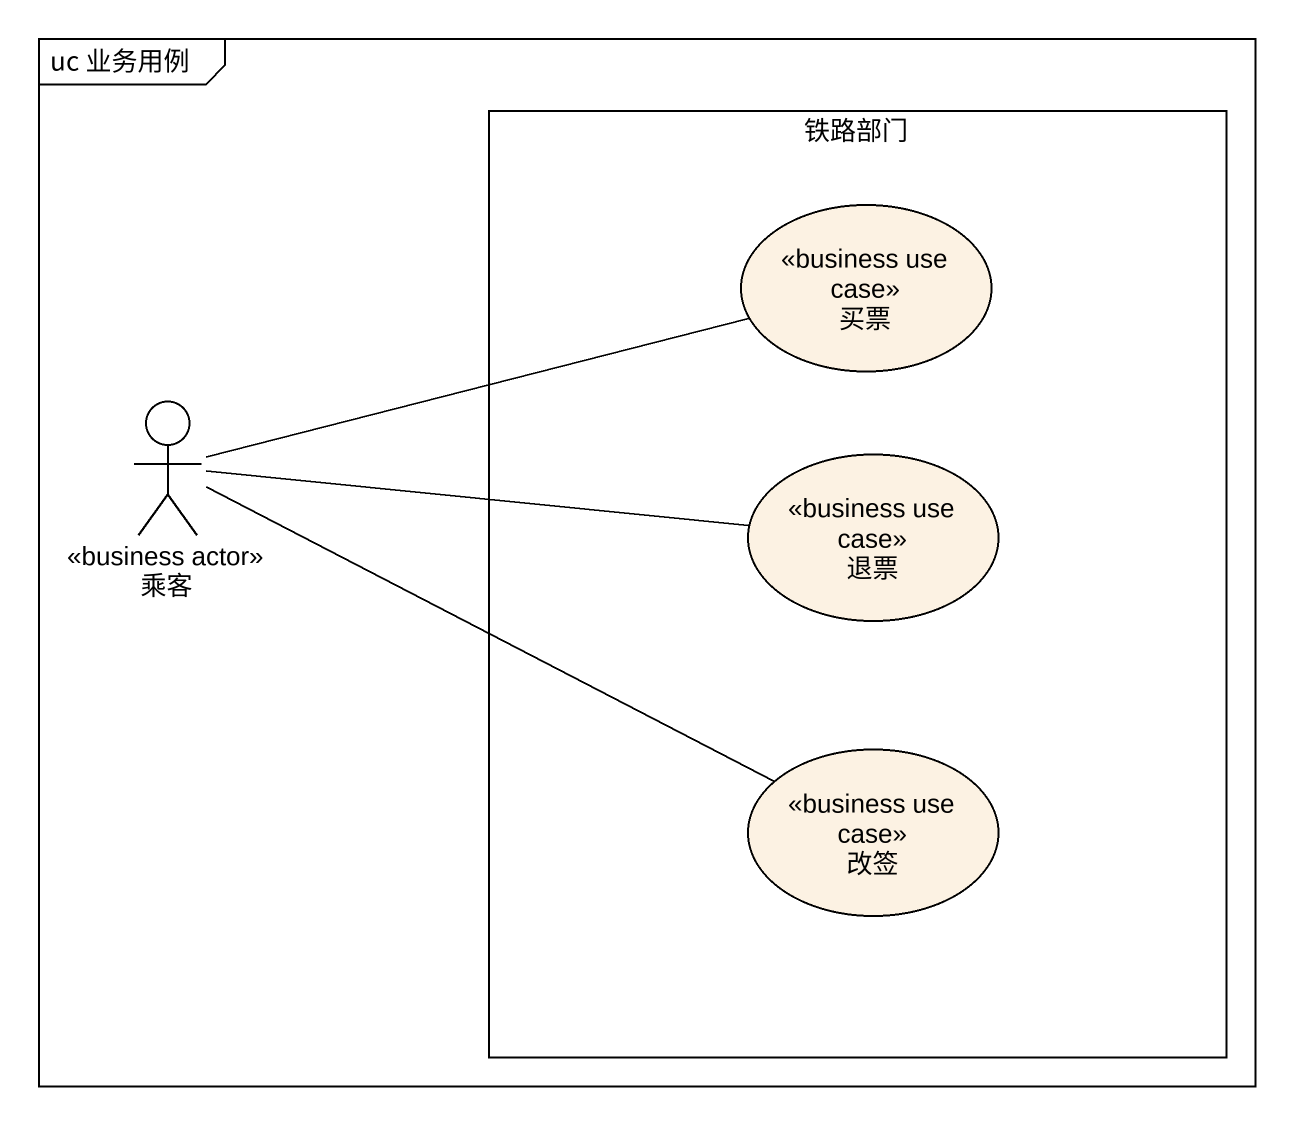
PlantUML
@startuml
mainframe uc 业务用例
rectangle 铁路部门 {
  usecase 买票 <<business use case>>
  usecase 退票 <<business use case>>
  usecase 改签 <<business use case>>
}
actor 乘客 <<business actor>>
乘客 -right- 买票
乘客 -right- 退票
乘客 -right- 改签
@enduml
